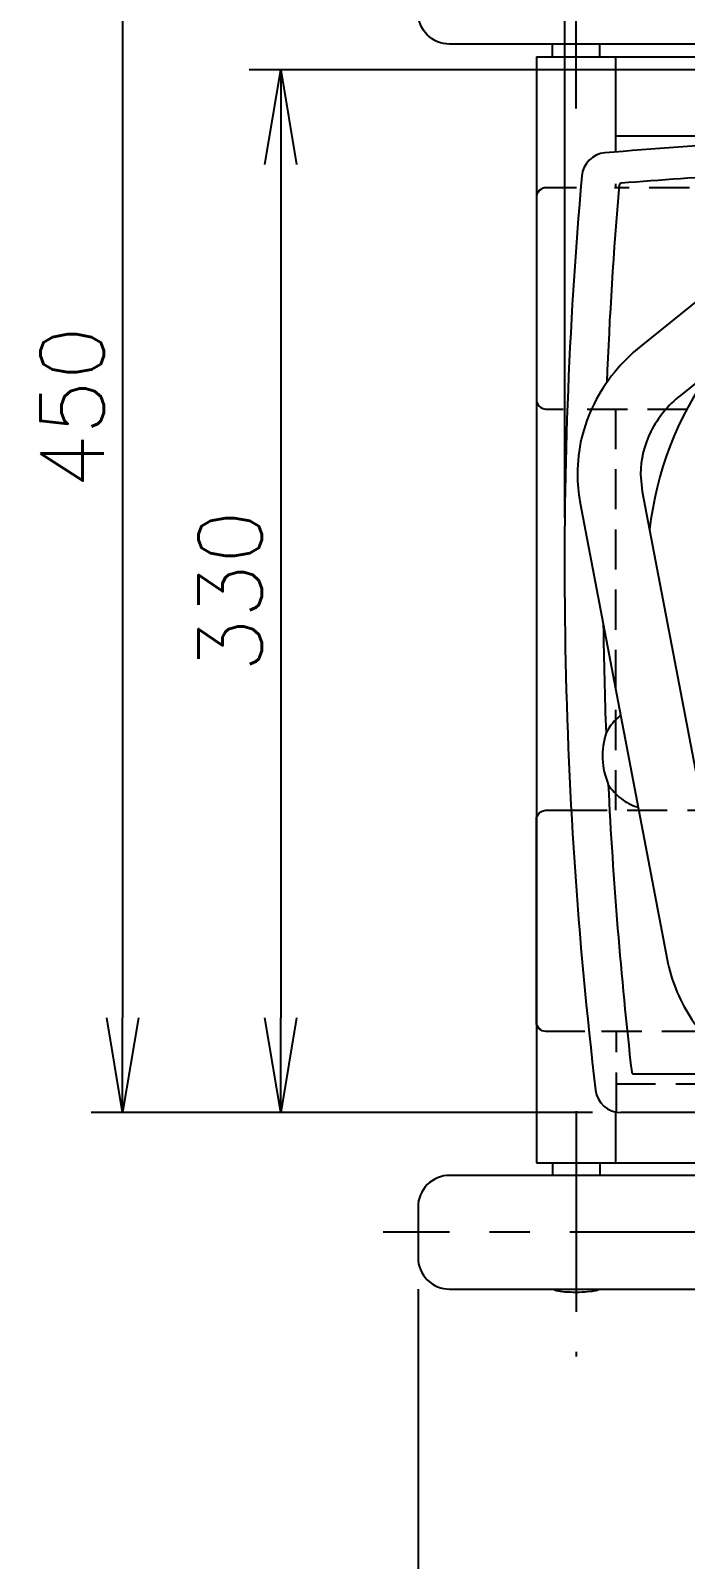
# Model space of a CAD drawing. Extents: x 230 to 4050, y 0 to 2754.
# Drawn here: x 1222.4 to 1429.5, y 2023.5 to 2507.3 of the extents above; entities that cross this region are included whole.
import ezdxf

# ---------------------------------------------------------------- set-up
doc = ezdxf.new("R2010")
doc.units = 0
doc.header["$LTSCALE"] = 2
doc.linetypes.add('CENTER', pattern=[50.8, 31.75, -6.35, 6.35, -6.35])
doc.linetypes.add('HIDDEN', pattern=[9.525, 6.35, -3.175])
doc.layers.get('0').update_dxf_attribs({"linetype": 'CONTINUOUS'})
doc.layers.get('DEFPOINTS').update_dxf_attribs({"linetype": 'CONTINUOUS'})
for name, color, linetype in [('DANMEN', 7, 'CONTINUOUS'), ('KIKI-2D2', 7, 'CONTINUOUS'), ('SUNPOU', 7, 'CONTINUOUS')]:
    doc.layers.add(name, color=color, linetype=linetype)
doc.styles.get("Standard").update_dxf_attribs({"font": 'romans.shx', "bigfont": 'extfont.shx'})
doc.dimstyles.get("Standard").update_dxf_attribs({"dimscale": 10, "dimtxt": 2, "dimasz": 3, "dimexe": 1, "dimexo": 1, "dimgap": 0.6, "dimtad": 3, "dimdec": 0, "dimzin": 0, "dimdsep": 46, "dimtxsty": 'STANDARD', "dimblk1": 'OPEN', "dimblk2": 'OPEN', "dimsah": 1, "dimcen": 1.5, "dimadec": 0, "dimazin": 0, "dimtfac": 1, "dimtdec": 0, "dimtmove": 0, "dimatfit": 0, "dimldrblk": 'DOTSMALL', "dimfxl": 1, "dimtvp": 1, "dimtolj": 1, "dimtzin": 0, "dimarcsym": 0})

# ---------------------------------------------------------------- blocks, each defined once
blk = doc.blocks.new('_OPEN')
at = {"color": 0, "linetype": 'ByBlock'}
for p, q in [((-1, 0.167), (0, 0)), ((0, 0), (-1, -0.167)), ((0, 0), (-1, 0))]:
    blk.add_line(p, q, dxfattribs=at)
blk = doc.blocks.new('*D10')
at = {"layer": 'DEFPOINTS', "color": 0}
for p in [(1761.29, 2655.88), (1391.45, 2343.14), (1761.29, 2335.74)]:
    blk.add_point(p, dxfattribs=at)
at = {"layer": 'SUNPOU', "color": 0, "linetype": 'ByBlock', "lineweight": -2}
for p, q in [((1391.45, 2353.14), (1391.45, 2665.88)), ((1761.29, 2345.74), (1761.29, 2665.88)), ((1421.45, 2655.88), (1731.29, 2655.88))]:
    blk.add_line(p, q, dxfattribs=at)
at = {"layer": 'SUNPOU', "color": 0, "lineweight": -2, "xscale": 30, "yscale": 30, "zscale": 30, "rotation": 180}
blk.add_blockref('_OPEN', (1391.45, 2655.88), dxfattribs=at)
at = {"layer": 'SUNPOU', "color": 0, "lineweight": -2, "xscale": 30, "yscale": 30, "zscale": 30}
blk.add_blockref('_OPEN', (1761.29, 2655.88), dxfattribs=at)
at = {"layer": 'SUNPOU', "color": 0, "insert": (1576.37, 2671.88), "char_height": 20, "attachment_point": 5}
blk.add_mtext('\\A1;370', dxfattribs=at)
blk = doc.blocks.new('_DotSmall')
at = {"color": 0, "linetype": 'ByBlock', "const_width": 0.5}
blk.add_lwpolyline([(-0.0625, 0, 1), (0.0625, 0, 1)], format="xyb", close=True, dxfattribs=at)
blk = doc.blocks.new('*D11')
at = {"layer": 'DEFPOINTS', "color": 0}
for p in [(1732.05, 2611.15), (1251.53, 2164.88), (1410.18, 2164.88)]:
    blk.add_point(p, dxfattribs=at)
at = {"layer": 'SUNPOU', "color": 0, "linetype": 'ByBlock', "lineweight": -2}
for p, q in [((1722.05, 2611.15), (1241.53, 2611.15)), ((1251.53, 2581.15), (1251.53, 2194.88)), ((1400.18, 2164.88), (1241.53, 2164.88))]:
    blk.add_line(p, q, dxfattribs=at)
at = {"layer": 'SUNPOU', "color": 0, "lineweight": -2, "xscale": 30, "yscale": 30, "zscale": 30}
for p, rotation in [((1251.53, 2611.15), 90), ((1251.53, 2164.88), 270)]:
    blk.add_blockref('_OPEN', p, dxfattribs=dict(at, rotation=rotation))
at = {"layer": 'SUNPOU', "color": 0, "insert": (1235.53, 2388.02), "char_height": 20, "attachment_point": 5, "rotation": 90}
blk.add_mtext('\\A1;450', dxfattribs=at)
blk = doc.blocks.new('*D17')
at = {"layer": 'DEFPOINTS', "color": 0}
for p in [(1810.96, 2705.88), (1810.96, 2465.2), (1391.45, 2343.14)]:
    blk.add_point(p, dxfattribs=at)
at = {"layer": 'SUNPOU', "color": 0, "linetype": 'ByBlock', "lineweight": -2}
for p, q in [((1391.45, 2353.14), (1391.45, 2715.88)), ((1810.96, 2475.2), (1810.96, 2715.88)), ((1421.45, 2705.88), (1780.96, 2705.88))]:
    blk.add_line(p, q, dxfattribs=at)
at = {"layer": 'SUNPOU', "color": 0, "lineweight": -2, "xscale": 30, "yscale": 30, "zscale": 30, "rotation": 180}
blk.add_blockref('_OPEN', (1391.45, 2705.88), dxfattribs=at)
at = {"layer": 'SUNPOU', "color": 0, "lineweight": -2, "xscale": 30, "yscale": 30, "zscale": 30}
blk.add_blockref('_OPEN', (1810.96, 2705.88), dxfattribs=at)
at = {"layer": 'SUNPOU', "color": 0, "insert": (1601.21, 2721.88), "char_height": 20, "attachment_point": 5}
blk.add_mtext('\\A1;420', dxfattribs=at)
blk = doc.blocks.new('*D19')
at = {"layer": 'DEFPOINTS', "color": 0}
for p in [(1498.58, 2494.88), (1301.53, 2164.88), (1410.18, 2164.88)]:
    blk.add_point(p, dxfattribs=at)
at = {"layer": 'SUNPOU', "color": 0, "linetype": 'ByBlock', "lineweight": -2}
for p, q in [((1488.58, 2494.88), (1291.53, 2494.88)), ((1301.53, 2464.88), (1301.53, 2194.88)), ((1400.18, 2164.88), (1291.53, 2164.88))]:
    blk.add_line(p, q, dxfattribs=at)
at = {"layer": 'SUNPOU', "color": 0, "lineweight": -2, "xscale": 30, "yscale": 30, "zscale": 30}
for p, rotation in [((1301.53, 2494.88), 90), ((1301.53, 2164.88), 270)]:
    blk.add_blockref('_OPEN', p, dxfattribs=dict(at, rotation=rotation))
at = {"layer": 'SUNPOU', "color": 0, "insert": (1285.53, 2329.88), "char_height": 20, "attachment_point": 5, "rotation": 90}
blk.add_mtext('\\A1;330', dxfattribs=at)
blk = doc.blocks.new('*D44')
at = {"layer": 'DEFPOINTS', "color": 0}
for p in [(-4538.4, 1994.75), (-3733.62, 1906.59), (-3733.62, 1740.8)]:
    blk.add_point(p, dxfattribs=at)
at = {"layer": 'SUNPOU', "color": 0, "lineweight": -2}
for p, q in [((-4538.4, 1984.75), (-4538.4, 1730.8)), ((-3733.62, 1896.59), (-3733.62, 1730.8)), ((-4508.4, 1740.8), (-3763.62, 1740.8))]:
    blk.add_line(p, q, dxfattribs=at)
at = {"layer": 'SUNPOU', "color": 0, "lineweight": -2, "xscale": 30, "yscale": 30, "zscale": 30, "rotation": 180}
blk.add_blockref('_OPEN', (-4538.4, 1740.8), dxfattribs=at)
at = {"layer": 'SUNPOU', "color": 0, "lineweight": -2, "xscale": 30, "yscale": 30, "zscale": 30}
blk.add_blockref('_OPEN', (-3733.62, 1740.8), dxfattribs=at)
at = {"layer": 'SUNPOU', "color": 0, "insert": (-4136.01, 1756.8), "char_height": 20, "attachment_point": 5}
blk.add_mtext('\\A1;805', dxfattribs=at)
blk = doc.blocks.new('A$C28ef329a')
at = {"layer": 'DANMEN', "color": 4, "linetype": 'HIDDEN'}
for p, q in [((-4475.93, 2263.28), (-4475.93, 2136.28)), ((-4475.63, 2040.64), (-4475.63, 2066.28)), ((-4475.93, 2049.75), (-4245.93, 2049.75))]:
    blk.add_line(p, q, dxfattribs=at)
for points in [[(-4220.93, 2329.33), (-4220.93, 2330.28, 0.414214), (-4223.93, 2333.28), (-4476.2, 2333.28)], [(-4484.86, 2263.28), (-4223.93, 2263.28, 0.414214), (-4220.93, 2266.28), (-4220.93, 2294.53)]]:
    blk.add_lwpolyline(points, format="xyb", dxfattribs=at)
for points in [[(-4491.29, 2136.28), (-4232.25, 2136.28)], [(-4239.02, 2066.28), (-4485.67, 2066.28)]]:
    blk.add_lwpolyline(points, dxfattribs=at)
at = {"layer": 'KIKI-2D2', "color": 1, "linetype": 'CENTER'}
for p, q in [((-4488.4, 2358.39), (-4488.4, 2436.1)), ((-4488.4, 2041.1), (-4488.4, 1963.39)), ((-4426.88, 2002.75), (-4549.43, 2002.75))]:
    blk.add_line(p, q, dxfattribs=at)
at = {"layer": 'KIKI-2D2', "color": 2}
for p, q in [((-4495.9, 2374.75), (-4495.9, 2378.75)), ((-4480.9, 2374.75), (-4480.9, 2378.75)), ((-4500.93, 2374.75), (-4500.93, 2024.75)), ((-4500.93, 2374.75), (-4475.93, 2374.75)), ((-4475.93, 2374.75), (-4475.93, 2344.75)), ((-4475.93, 2374.75), (-4245.93, 2374.75)), ((-4475.93, 2349.75), (-4386.89, 2349.75)), ((-4475.93, 2334.54), (-4475.93, 2333.28)), ((-4475.93, 2040.64), (-4475.93, 2024.75)), ((-4500.93, 2024.75), (-4475.93, 2024.75)), ((-4495.9, 2024.75), (-4495.9, 2020.75)), ((-4480.9, 2024.75), (-4480.9, 2020.75)), ((-4475.93, 2024.75), (-4245.93, 2024.75))]:
    blk.add_line(p, q, dxfattribs=at)
for points in [[(-4538.4, 2388.75), (-4538.4, 2404.75, -0.414214), (-4528.4, 2414.75), (-4448.4, 2414.75, -0.414214), (-4438.4, 2404.75), (-4438.4, 2388.75, -0.414214), (-4448.4, 2378.75), (-4528.4, 2378.75, -0.414214)], [(-4538.4, 2010.75), (-4538.4, 1994.75, 0.414214), (-4528.4, 1984.75), (-4448.4, 1984.75, 0.414214), (-4438.4, 1994.75), (-4438.4, 2010.75, 0.414214), (-4448.4, 2020.75), (-4528.4, 2020.75, 0.414214)]]:
    blk.add_lwpolyline(points, format="xyb", close=True, dxfattribs=at)
for points in [[(-4488.28, 2333.28), (-4497.93, 2333.28, 0.414214), (-4500.93, 2330.28), (-4500.93, 2266.28, 0.414214), (-4497.93, 2263.28), (-4492.53, 2263.28)], [(-4485.67, 2066.28), (-4497.93, 2066.28, -0.414214), (-4500.93, 2069.28), (-4500.93, 2133.28, -0.414214), (-4497.93, 2136.28), (-4491.29, 2136.28)]]:
    blk.add_lwpolyline(points, format="xyb", dxfattribs=at)
blk.add_ellipse((-4488.35, 1984.74), major_axis=(7.11, 0.01), ratio=0.130573, start_param=3.120113, end_param=6.302984, dxfattribs=at)
at = {"layer": 'SUNPOU'}
dim = blk.add_linear_dim(base=(-3733.62, 1740.8), p1=(-4538.4, 1994.75), p2=(-3733.62, 1906.59), angle=180, dimstyle='STANDARD', override={"dimarcsym": 1}, dxfattribs=at)
dim.commit()
dim.dimension.update_dxf_attribs({"geometry": '*D44', "text_midpoint": (-4136.01, 1740.8), "dimtype": 128})

msp = doc.modelspace()

# ---------------------------------------------------------------- linework, layer by layer
at = {"layer": 'KIKI-2D2', "color": 2}
for p, q in [((1498.54, 2474.57), (1415.39, 2407.41)), ((1498.61, 2448.91), (1427.96, 2391.85)), ((1415.38, 2366.95), (1415.9, 2361.47)), ((1415.9, 2361.47), (1443.4, 2217.04)), ((1396.22, 2358.13), (1396.25, 2357.73)), ((1396.25, 2357.73), (1423.75, 2213.3)), ((1413.25, 2177.08), (1450.09, 2177.08)), ((1635.66, 2164.88), (1409.08, 2164.88))]:
    msp.add_line(p, q, dxfattribs=at)
for centre, radius, start, end in [((1523.58, 1073.75), 1399.95, 91.08114, 94.8977), ((1404.74, 2460.62), 8, 94.8977, 174.9317), ((1523.58, 1053.06), 1410.57, 91.59469, 94.65037), ((2791.25, 2337.65), 1399.95, 174.93166, 186.79822), ((2827.55, 2337.58), 1424.1, 175.13513, 177.65184), ((1409.27, 2458.29), 0.695, 94.6793, 175.1465), ((1523.58, 2337.65), 106, 144.2254, 173.6958), ((1444.78, 2366.97), 49.4, 180.0182, 190.3107), ((1444.77, 2366.97), 49.39, 190.3137, 190.7798), ((2813.38, 2337.66), 1409.93, 180.74566, 182.1404), ((2813.66, 2337.69), 1410.22, 182.80242, 186.51394), ((1413.25, 2177.78), 0.702, 186.5198, 270.0649), ((1409.08, 2172.88), 8, 186.7982, 270)]:
    msp.add_arc(centre, radius, start, end, dxfattribs=at)
for points, knots in [([(1415.39, 2407.41), (1412.31, 2404.92), (1406.68, 2399.34), (1400.28, 2389.43), (1396.29, 2378.47), (1395.38, 2370.78), (1395.38, 2366.95)], [0, 0, 0, 0, 0.25506, 0.506024, 0.753864, 1, 1, 1, 1]), ([(1427.96, 2391.85), (1424.12, 2388.75), (1417.75, 2381.21), (1415.38, 2371.56), (1415.38, 2366.95)], [0, 0, 0, 0, 0.517132, 1, 1, 1, 1]), ([(1404.43, 2285), (1403.62, 2282.37), (1402.77, 2276.78), (1404.1, 2271.29), (1405.13, 2268.74)], [0, 0, 0, 0, 0.499816, 1, 1, 1, 1]), ([(1405.13, 2268.74), (1406.2, 2267.01), (1408.97, 2263.94), (1412.64, 2262.07), (1414.58, 2261.49)], [0, 0, 0, 0, 0.2500735, 0.4974459, 0.4974459, 0.4974459, 0.4974459]), ([(1423.75, 2213.3), (1424.96, 2206.98), (1428.72, 2197.68), (1436.78, 2187.35), (1446.79, 2178.35), (1462.21, 2170.42), (1475.98, 2168.28), (1482.88, 2168.28)], [0, 0, 0, 0, 0.240713, 0.363659, 0.488335, 0.741883, 1, 1, 1, 1])]:
    msp.add_open_spline(points, degree=3, knots=knots, dxfattribs=at)
msp.add_open_spline([(1409.04, 2290.59), (1407.13, 2289.1), (1405.52, 2287.15), (1404.43, 2285)], degree=3, dxfattribs=at)

# ---------------------------------------------------------------- block references
at = {"color": 4, "linetype": 'HIDDEN'}
msp.add_blockref('A$C28ef329a', (5883.36, 124.25), dxfattribs=at)

# ---------------------------------------------------------------- dimensions: what is measured, and where the dimension line sits
at = {"layer": 'SUNPOU'}
for base, p2, picture, middle in [((1810.96, 2705.88), (1810.96, 2465.2), '*D17', (1601.21, 2721.88)), ((1761.29, 2655.88), (1761.29, 2335.74), '*D10', (1576.37, 2671.88))]:
    dim = msp.add_linear_dim(base=base, p1=(1391.45, 2343.14), p2=p2, dimstyle='STANDARD', override={"dimarcsym": 1}, dxfattribs=at)
    dim.commit()
    dim.dimension.update_dxf_attribs({"geometry": picture, "text_midpoint": middle})
dim = msp.add_linear_dim(base=(1251.53, 2164.88), p1=(1732.05, 2611.15), p2=(1410.18, 2164.88), angle=90, text='450', dimstyle='STANDARD', override={"dimarcsym": 1}, dxfattribs=at)
dim.commit()
dim.dimension.update_dxf_attribs({"geometry": '*D11', "text_midpoint": (1235.53, 2388.02)})
dim = msp.add_linear_dim(base=(1301.53, 2164.88), p1=(1498.58, 2494.88), p2=(1410.18, 2164.88), angle=90, dimstyle='STANDARD', override={"dimarcsym": 1}, dxfattribs=at)
dim.commit()
dim.dimension.update_dxf_attribs({"geometry": '*D19', "text_midpoint": (1285.53, 2329.88)})

doc.saveas('drawing.dxf')
